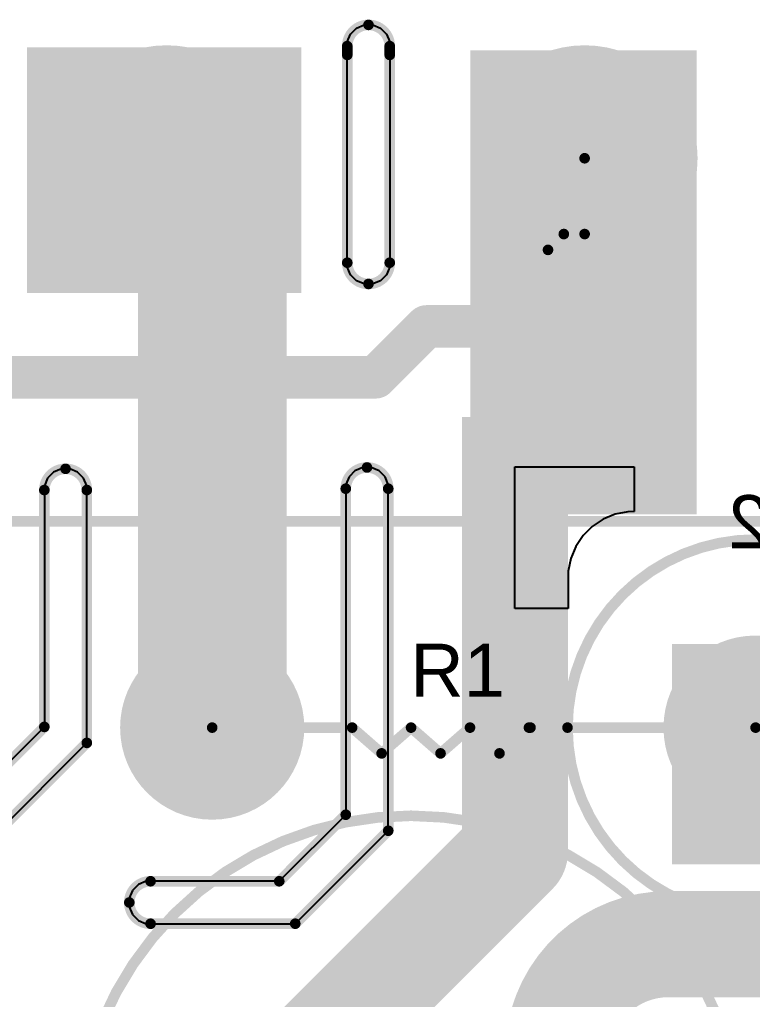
# Model space of a CAD drawing. Header units: millimetres. Extents: x -0.24 to 4.31, y -0.01 to 3.37.
# Drawn here: x 0.7804 to 1.1255, y 0.899 to 1.3605 of the extents above; entities that cross this region are included whole.
import ezdxf

# ---------------------------------------------------------------- set-up
doc = ezdxf.new("R2010")
doc.units = ezdxf.units.MM
doc.header["$MEASUREMENT"] = 0
for name, color, linetype in [('BottomLayer', 5, 'Continuous'), ('BottomOverlay', 54, 'Continuous'), ('BottomSolder', 6, 'Continuous'), ('Mechanical2', 216, 'Continuous'), ('MidLayer1', 16, 'Continuous'), ('MidLayer2', 76, 'Continuous'), ('MultiLayer', 9, 'Continuous'), ('PadHoleLayer', 156, 'Continuous'), ('TopLayer', 1, 'Continuous'), ('TopOverlay', 2, 'Continuous'), ('TopPaste', 8, 'Continuous'), ('TopSolder', 216, 'Continuous'), ('ViaHoleLayer', 16, 'Continuous')]:
    doc.layers.add(name, color=color, linetype=linetype)
doc.styles.add('Arial', font='', dxfattribs={"height": 0.2})
doc.styles.get('Arial').set_extended_font_data('Arial')

# ---------------------------------------------------------------- blocks, each defined once
blk = doc.blocks.new('MO2WS_VERTICAL_TYPE_7')
at = {"layer": 'BottomLayer'}
h = blk.add_hatch(color=5, dxfattribs=at)
edge = h.paths.add_edge_path()
edge.add_arc((0, 0), 0.03937, 0, 360)
h = blk.add_hatch(color=5, dxfattribs=at)
edge = h.paths.add_edge_path()
edge.add_arc((0.25591, 0), 0.03937, 0, 360)
at = {"layer": 'BottomSolder'}
h = blk.add_hatch(color=6, dxfattribs=at)
edge = h.paths.add_edge_path()
edge.add_arc((0, 0), 0.04337, 0, 360)
h = blk.add_hatch(color=6, dxfattribs=at)
edge = h.paths.add_edge_path()
edge.add_arc((0.25591, 0), 0.04337, 0, 360)
at = {"layer": 'MidLayer1'}
h = blk.add_hatch(color=16, dxfattribs=at)
edge = h.paths.add_edge_path()
edge.add_arc((0, 0), 0.03937, 0, 360)
h = blk.add_hatch(color=16, dxfattribs=at)
edge = h.paths.add_edge_path()
edge.add_arc((0.25591, 0), 0.03937, 0, 360)
at = {"layer": 'MidLayer2'}
h = blk.add_hatch(color=76, dxfattribs=at)
edge = h.paths.add_edge_path()
edge.add_arc((0, 0), 0.03937, 0, 360)
h = blk.add_hatch(color=76, dxfattribs=at)
edge = h.paths.add_edge_path()
edge.add_arc((0.25591, 0), 0.03937, 0, 360)
at = {"layer": 'MultiLayer'}
h = blk.add_hatch(color=9, dxfattribs=at)
edge = h.paths.add_edge_path()
edge.add_arc((0, 0), 0.03937, 0, 360)
h = blk.add_hatch(color=9, dxfattribs=at)
edge = h.paths.add_edge_path()
edge.add_arc((0.25591, 0), 0.03937, 0, 360)
at = {"layer": 'PadHoleLayer'}
h = blk.add_hatch(color=156, dxfattribs=at)
edge = h.paths.add_edge_path()
edge.add_arc((0, 0), 0.01969, 0, 360)
h = blk.add_hatch(color=156, dxfattribs=at)
edge = h.paths.add_edge_path()
edge.add_arc((0.25591, 0), 0.01969, 0, 360)
at = {"layer": 'TopLayer'}
h = blk.add_hatch(color=1, dxfattribs=at)
edge = h.paths.add_edge_path()
edge.add_arc((0, 0), 0.03937, 0, 360)
h = blk.add_hatch(color=1, dxfattribs=at)
edge = h.paths.add_edge_path()
edge.add_arc((0.25591, 0), 0.03937, 0, 360)
at = {"layer": 'TopSolder'}
h = blk.add_hatch(color=216, dxfattribs=at)
edge = h.paths.add_edge_path()
edge.add_arc((0, 0), 0.04337, 0, 360)
h = blk.add_hatch(color=216, dxfattribs=at)
edge = h.paths.add_edge_path()
edge.add_arc((0.25591, 0), 0.04337, 0, 360)
at = {"layer": 'TopOverlay'}
for points, const_width in [([(0.08858, 0, 1), (-0.08858, 0, 1)], 0.005), ([(0.11937, 0.01214, 1), (0.12187, 0.01214, 1)], 0.0025), ([(0.11937, 0.01214, 1), (0.12187, 0.01214, 1)], 0.0025), ([(0.14712, 0.01214, 1), (0.14962, 0.01214, 1)], 0.0025), ([(0.14712, 0.01214, 1), (0.14962, 0.01214, 1)], 0.0025), ([(0.17487, 0.01214, 1), (0.17737, 0.01214, 1)], 0.0025), ([(0.17487, 0.01214, 1), (0.17737, 0.01214, 1)], 0.0025), ([(-0.08983, 0, 1), (-0.08733, 0, 1)], 0.0025), ([(-0.00125, 0, 1), (0.00125, 0, 1)], 0.0025), ([(0.08733, 0, 1), (0.08983, 0, 1)], 0.0025), ([(0.10475, 0, 1), (0.10725, 0, 1)], 0.0025), ([(0.10549, 0, 1), (0.10799, 0, 1)], 0.0025), ([(0.13325, 0, 1), (0.13575, 0, 1)], 0.0025), ([(0.13325, 0, 1), (0.13575, 0, 1)], 0.0025), ([(0.161, 0, 1), (0.1635, 0, 1)], 0.0025), ([(0.161, 0, 1), (0.1635, 0, 1)], 0.0025), ([(0.18875, 0, 1), (0.19125, 0, 1)], 0.0025), ([(0.18875, 0, 1), (0.19125, 0, 1)], 0.0025), ([(0.25466, 0, 1), (0.25716, 0, 1)], 0.0025)]:
    blk.add_lwpolyline(points, format="xyb", close=True, dxfattribs=dict(at, const_width=const_width))
at = {"layer": 'TopOverlay', "const_width": 0.005}
for points in [[(0.12062, 0.01214), (0.10674, 0)], [(0.1345, 0), (0.12062, 0.01214)], [(0.14837, 0.01214), (0.1345, 0)], [(0.16225, 0), (0.14837, 0.01214)], [(0.17612, 0.01214), (0.16225, 0)], [(0.19, 0), (0.17612, 0.01214)], [(0.106, 0), (0, 0)], [(0.25591, 0), (0.19, 0)]]:
    blk.add_lwpolyline(points, dxfattribs=at)
blk = doc.blocks.new('6_8UF400V87EC0241_13')
at = {"layer": 'BottomLayer'}
blk.add_hatch(color=5, dxfattribs=at).paths.add_polyline_path([(-0.10866, 0.03937), (-0.02992, 0.03937), (-0.02992, -0.03937), (-0.10866, -0.03937)])
h = blk.add_hatch(color=5, dxfattribs=at)
edge = h.paths.add_edge_path()
edge.add_arc((0.06929, 0), 0.03937, 0, 360)
at = {"layer": 'BottomSolder'}
blk.add_hatch(color=6, dxfattribs=at).paths.add_polyline_path([(-0.11266, 0.04337), (-0.02592, 0.04337), (-0.02592, -0.04337), (-0.11266, -0.04337)])
h = blk.add_hatch(color=6, dxfattribs=at)
edge = h.paths.add_edge_path()
edge.add_arc((0.06929, 0), 0.04337, 0, 360)
at = {"layer": 'MidLayer1'}
blk.add_hatch(color=16, dxfattribs=at).paths.add_polyline_path([(-0.10866, 0.03937), (-0.02992, 0.03937), (-0.02992, -0.03937), (-0.10866, -0.03937)])
h = blk.add_hatch(color=16, dxfattribs=at)
edge = h.paths.add_edge_path()
edge.add_arc((0.06929, 0), 0.03937, 0, 360)
at = {"layer": 'MidLayer2'}
blk.add_hatch(color=76, dxfattribs=at).paths.add_polyline_path([(-0.10866, 0.03937), (-0.02992, 0.03937), (-0.02992, -0.03937), (-0.10866, -0.03937)])
h = blk.add_hatch(color=76, dxfattribs=at)
edge = h.paths.add_edge_path()
edge.add_arc((0.06929, 0), 0.03937, 0, 360)
at = {"layer": 'MultiLayer'}
blk.add_hatch(color=9, dxfattribs=at).paths.add_polyline_path([(-0.10866, 0.03937), (-0.02992, 0.03937), (-0.02992, -0.03937), (-0.10866, -0.03937)])
h = blk.add_hatch(color=9, dxfattribs=at)
edge = h.paths.add_edge_path()
edge.add_arc((0.06929, 0), 0.03937, 0, 360)
at = {"layer": 'PadHoleLayer'}
h = blk.add_hatch(color=156, dxfattribs=at)
edge = h.paths.add_edge_path()
edge.add_arc((-0.06929, 0), 0.01969, 0, 360)
h = blk.add_hatch(color=156, dxfattribs=at)
edge = h.paths.add_edge_path()
edge.add_arc((0.06929, 0), 0.01969, 0, 360)
at = {"layer": 'TopLayer'}
blk.add_hatch(color=1, dxfattribs=at).paths.add_polyline_path([(-0.10866, 0.03937), (-0.02992, 0.03937), (-0.02992, -0.03937), (-0.10866, -0.03937)])
h = blk.add_hatch(color=1, dxfattribs=at)
edge = h.paths.add_edge_path()
edge.add_arc((0.06929, 0), 0.03937, 0, 360)
at = {"layer": 'TopSolder'}
blk.add_hatch(color=216, dxfattribs=at).paths.add_polyline_path([(-0.11266, 0.04337), (-0.02592, 0.04337), (-0.02592, -0.04337), (-0.11266, -0.04337)])
h = blk.add_hatch(color=216, dxfattribs=at)
edge = h.paths.add_edge_path()
edge.add_arc((0.06929, 0), 0.04337, 0, 360)
at = {"layer": 'TopOverlay'}
for points, const_width in [([(0.15748, 0, 1), (-0.15748, 0, 1)], 0.005), ([(-0.07015, 0.06907, 1), (-0.06765, 0.06907, 1)], 0.0025), ([(-0.07915, 0.05807, 1), (-0.07665, 0.05807, 1)], 0.0025), ([(-0.06115, 0.05807, 1), (-0.05865, 0.05807, 1)], 0.0025), ([(-0.07015, 0.04807, 1), (-0.06765, 0.04807, 1)], 0.0025), ([(-0.15873, 0, 1), (-0.15623, 0, 1)], 0.0025), ([(0.15623, 0, 1), (0.15873, 0, 1)], 0.0025)]:
    blk.add_lwpolyline(points, format="xyb", close=True, dxfattribs=dict(at, const_width=const_width))
at = {"layer": 'TopOverlay', "const_width": 0.005}
for points in [[(-0.0689, 0.06907), (-0.0689, 0.04807)], [(-0.0599, 0.05807), (-0.0779, 0.05807)]]:
    blk.add_lwpolyline(points, dxfattribs=at)
blk = doc.blocks.new('WJ127_5_0_5P_32')
at = {"layer": 'BottomLayer'}
h = blk.add_hatch(color=5, dxfattribs=at)
edge = h.paths.add_edge_path()
edge.add_arc((-0.3937, 0), 0.04921, 0, 360)
h = blk.add_hatch(color=5, dxfattribs=at)
edge = h.paths.add_edge_path()
edge.add_arc((-0.19685, 0), 0.04921, 0, 360)
at = {"layer": 'BottomSolder'}
h = blk.add_hatch(color=6, dxfattribs=at)
edge = h.paths.add_edge_path()
edge.add_arc((-0.3937, 0), 0.05321, 0, 360)
h = blk.add_hatch(color=6, dxfattribs=at)
edge = h.paths.add_edge_path()
edge.add_arc((-0.19685, 0), 0.05321, 0, 360)
at = {"layer": 'MidLayer1'}
h = blk.add_hatch(color=16, dxfattribs=at)
edge = h.paths.add_edge_path()
edge.add_arc((-0.3937, 0), 0.04921, 0, 360)
h = blk.add_hatch(color=16, dxfattribs=at)
edge = h.paths.add_edge_path()
edge.add_arc((-0.19685, 0), 0.04921, 0, 360)
at = {"layer": 'MidLayer2'}
h = blk.add_hatch(color=76, dxfattribs=at)
edge = h.paths.add_edge_path()
edge.add_arc((-0.3937, 0), 0.04921, 0, 360)
h = blk.add_hatch(color=76, dxfattribs=at)
edge = h.paths.add_edge_path()
edge.add_arc((-0.19685, 0), 0.04921, 0, 360)
at = {"layer": 'MultiLayer'}
h = blk.add_hatch(color=9, dxfattribs=at)
edge = h.paths.add_edge_path()
edge.add_arc((-0.3937, 0), 0.04921, 0, 360)
h = blk.add_hatch(color=9, dxfattribs=at)
edge = h.paths.add_edge_path()
edge.add_arc((-0.19685, 0), 0.04921, 0, 360)
at = {"layer": 'PadHoleLayer'}
h = blk.add_hatch(color=156, dxfattribs=at)
edge = h.paths.add_edge_path()
edge.add_arc((-0.3937, 0), 0.02559, 0, 360)
h = blk.add_hatch(color=156, dxfattribs=at)
edge = h.paths.add_edge_path()
edge.add_arc((-0.19685, 0), 0.02559, 0, 360)
at = {"layer": 'TopLayer'}
h = blk.add_hatch(color=1, dxfattribs=at)
edge = h.paths.add_edge_path()
edge.add_arc((-0.3937, 0), 0.04921, 0, 360)
h = blk.add_hatch(color=1, dxfattribs=at)
edge = h.paths.add_edge_path()
edge.add_arc((-0.19685, 0), 0.04921, 0, 360)
at = {"layer": 'TopSolder'}
h = blk.add_hatch(color=216, dxfattribs=at)
edge = h.paths.add_edge_path()
edge.add_arc((-0.3937, 0), 0.05321, 0, 360)
h = blk.add_hatch(color=216, dxfattribs=at)
edge = h.paths.add_edge_path()
edge.add_arc((-0.19685, 0), 0.05321, 0, 360)
at = {"layer": 'TopOverlay', "const_width": 0.005}
blk.add_lwpolyline([(0.494, 0.171), (-0.512, 0.171)], dxfattribs=at)
blk = doc.blocks.new('N___T___P___35')
at = {"layer": 'TopLayer'}
for points in [[(-0.01505, -0.05382), (0.0185, -0.05382), (0.0185, 0.05268), (-0.01505, 0.05268)], [(-0.0275, -0.0125), (-0.0275, 0.0125), (-0.0095, 0.0125), (-0.0095, -0.0125)], [(0.0095, -0.0125), (0.0095, 0.0125), (0.0275, 0.0125), (0.0275, -0.0125)]]:
    blk.add_hatch(color=1, dxfattribs=at).paths.add_polyline_path(points)
at = {"layer": 'TopPaste'}
for points in [[(-0.0275, -0.0125), (-0.0275, 0.0125), (-0.0095, 0.0125), (-0.0095, -0.0125)], [(0.0095, -0.0125), (0.0095, 0.0125), (0.0275, 0.0125), (0.0275, -0.0125)]]:
    blk.add_hatch(color=8, dxfattribs=at).paths.add_polyline_path(points)

msp = doc.modelspace()

# ---------------------------------------------------------------- hatches: boundary and pattern name
at = {"layer": 'BottomLayer'}
for points in [[(0.78394, 1.23173), (0.913, 1.23173), (0.913, 1.34741), (0.78394, 1.34741)], [(0.98875, 1.129), (1.099, 1.129), (1.099, 1.17336), (0.98875, 1.17336)], [(1.08763, 0.96254), (1.27517, 0.96254), (1.27517, 1.06637), (1.08763, 1.06637)]]:
    msp.add_hatch(color=5, dxfattribs=at).paths.add_polyline_path(points)
h = msp.add_hatch(color=5, dxfattribs=at)
edge = h.paths.add_edge_path()
edge.add_arc((1.00368, 1.1498), 0.00787, 0, 360)
h = msp.add_hatch(color=5, dxfattribs=at)
edge = h.paths.add_edge_path()
edge.add_arc((1.02408, 1.1498), 0.00787, 0, 360)
h = msp.add_hatch(color=5, dxfattribs=at)
edge = h.paths.add_edge_path()
edge.add_arc((1.04448, 1.1498), 0.00787, 0, 360)
h = msp.add_hatch(color=5, dxfattribs=at)
edge = h.paths.add_edge_path()
edge.add_arc((1.06488, 1.1498), 0.00787, 0, 360)
h = msp.add_hatch(color=5, dxfattribs=at)
edge = h.paths.add_edge_path()
edge.add_arc((1.08528, 1.1498), 0.00787, 0, 360)
at = {"layer": 'MidLayer1'}
h = msp.add_hatch(color=16, dxfattribs=at)
edge = h.paths.add_edge_path()
edge.add_arc((1.00368, 1.1498), 0.00787, 0, 360)
h = msp.add_hatch(color=16, dxfattribs=at)
edge = h.paths.add_edge_path()
edge.add_arc((1.02408, 1.1498), 0.00787, 0, 360)
h = msp.add_hatch(color=16, dxfattribs=at)
edge = h.paths.add_edge_path()
edge.add_arc((1.04448, 1.1498), 0.00787, 0, 360)
h = msp.add_hatch(color=16, dxfattribs=at)
edge = h.paths.add_edge_path()
edge.add_arc((1.06488, 1.1498), 0.00787, 0, 360)
h = msp.add_hatch(color=16, dxfattribs=at)
edge = h.paths.add_edge_path()
edge.add_arc((1.08528, 1.1498), 0.00787, 0, 360)
at = {"layer": 'MidLayer2'}
h = msp.add_hatch(color=76, dxfattribs=at)
edge = h.paths.add_edge_path()
edge.add_arc((1.00368, 1.1498), 0.00787, 0, 360)
h = msp.add_hatch(color=76, dxfattribs=at)
edge = h.paths.add_edge_path()
edge.add_arc((1.02408, 1.1498), 0.00787, 0, 360)
h = msp.add_hatch(color=76, dxfattribs=at)
edge = h.paths.add_edge_path()
edge.add_arc((1.04448, 1.1498), 0.00787, 0, 360)
h = msp.add_hatch(color=76, dxfattribs=at)
edge = h.paths.add_edge_path()
edge.add_arc((1.06488, 1.1498), 0.00787, 0, 360)
h = msp.add_hatch(color=76, dxfattribs=at)
edge = h.paths.add_edge_path()
edge.add_arc((1.08528, 1.1498), 0.00787, 0, 360)
at = {"layer": 'TopLayer'}
for points in [[(0.99268, 1.2088), (1.09918, 1.2088), (1.09918, 1.34607), (0.99268, 1.34607)], [(0.99268, 1.12754), (1.09918, 1.12754), (1.09918, 1.193), (0.99268, 1.193)]]:
    msp.add_hatch(color=1, dxfattribs=at).paths.add_polyline_path(points)
h = msp.add_hatch(color=1, dxfattribs=at)
edge = h.paths.add_edge_path()
edge.add_arc((1.00368, 1.1498), 0.00787, 0, 360)
h = msp.add_hatch(color=1, dxfattribs=at)
edge = h.paths.add_edge_path()
edge.add_arc((1.02408, 1.1498), 0.00787, 0, 360)
h = msp.add_hatch(color=1, dxfattribs=at)
edge = h.paths.add_edge_path()
edge.add_arc((1.04448, 1.1498), 0.00787, 0, 360)
h = msp.add_hatch(color=1, dxfattribs=at)
edge = h.paths.add_edge_path()
edge.add_arc((1.06488, 1.1498), 0.00787, 0, 360)
h = msp.add_hatch(color=1, dxfattribs=at)
edge = h.paths.add_edge_path()
edge.add_arc((1.08528, 1.1498), 0.00787, 0, 360)
at = {"layer": 'ViaHoleLayer'}
h = msp.add_hatch(color=16, dxfattribs=at)
edge = h.paths.add_edge_path()
edge.add_arc((1.00368, 1.1498), 0.00394, 0, 360)
h = msp.add_hatch(color=16, dxfattribs=at)
edge = h.paths.add_edge_path()
edge.add_arc((1.02408, 1.1498), 0.00394, 0, 360)
h = msp.add_hatch(color=16, dxfattribs=at)
edge = h.paths.add_edge_path()
edge.add_arc((1.04448, 1.1498), 0.00394, 0, 360)
h = msp.add_hatch(color=16, dxfattribs=at)
edge = h.paths.add_edge_path()
edge.add_arc((1.06488, 1.1498), 0.00394, 0, 360)
h = msp.add_hatch(color=16, dxfattribs=at)
edge = h.paths.add_edge_path()
edge.add_arc((1.08528, 1.1498), 0.00394, 0, 360)

# ---------------------------------------------------------------- linework, layer by layer
at = {"layer": 'BottomLayer'}
for p, q in [((1.01367, 1.08312), (1.01367, 1.1498)), ((1.01367, 1.1498), (1.06976, 1.1498)), ((1.06976, 1.1498), (1.06976, 1.12913)), ((1.06083, 1.12751), (1.05517, 1.12516)), ((1.06683, 1.1287), (1.06083, 1.12751)), ((1.0699, 1.12885), (1.06683, 1.1287)), ((1.06976, 1.12913), (1.0699, 1.12885)), ((1.05008, 1.12176), (1.04575, 1.11743)), ((1.05517, 1.12516), (1.05008, 1.12176)), ((1.04575, 1.11743), (1.04235, 1.11234)), ((1.04235, 1.11234), (1.04, 1.10668)), ((1.04, 1.10668), (1.03881, 1.10068)), ((1.03881, 1.10068), (1.03866, 1.09761)), ((1.03866, 1.09761), (1.03866, 1.09761)), ((1.03866, 1.09761), (1.03866, 1.08312)), ((1.03866, 1.08312), (1.01367, 1.08312))]:
    msp.add_line(p, q, dxfattribs=at)
for points, const_width in [([(0.84963, 1.29519), (0.8589, 1.28592)], 0.05), ([(0.87109, 1.027), (0.87109, 1.24169)], 0.07), ([(1.01367, 0.96867), (1.01367, 1.1478)], 0.05), ([(0.90092, 0.85592), (1.01367, 0.96867)], 0.05)]:
    msp.add_lwpolyline(points, dxfattribs=dict(at, const_width=const_width))
for points, const_width in [([(0.83713, 1.29519, 1), (0.86213, 1.29519, 1)], 0.025), ([(0.8464, 1.28592, 1), (0.8714, 1.28592, 1)], 0.025), ([(0.85359, 1.24169, 1), (0.88859, 1.24169, 1)], 0.035), ([(1.00117, 1.1478, 1), (1.02617, 1.1478, 1)], 0.025), ([(0.85359, 1.027, 1), (0.88859, 1.027, 1)], 0.035), ([(1.00117, 0.96867, 1), (1.02617, 0.96867, 1)], 0.025), ([(1.00117, 0.96867, 1), (1.02617, 0.96867, 1)], 0.025)]:
    msp.add_lwpolyline(points, format="xyb", close=True, dxfattribs=dict(at, const_width=const_width))
at = {"layer": 'BottomSolder', "const_width": 0.025}
msp.add_lwpolyline([(0.871, 1.278), (0.87109, 1.027)], dxfattribs=at)
at = {"layer": 'BottomSolder', "const_width": 0.0125}
for points in [[(0.86475, 1.278, 1), (0.87725, 1.278, 1)], [(0.86484, 1.027, 1), (0.87734, 1.027, 1)]]:
    msp.add_lwpolyline(points, format="xyb", close=True, dxfattribs=at)
at = {"layer": 'Mechanical2', "const_width": 0.005}
for points in [[(0.9347, 1.348, -0.414214), (0.9447, 1.358)], [(0.9447, 1.358, -0.414214), (0.9547, 1.348)], [(0.9447, 1.23598, -0.414214), (0.9347, 1.24598)], [(0.9547, 1.24598, -0.414214), (0.9447, 1.23598)], [(0.79204, 1.1389, -0.414214), (0.80204, 1.1489)], [(0.80204, 1.1489, -0.414214), (0.81204, 1.1389)], [(0.934, 1.13954, -0.414214), (0.944, 1.14954)], [(0.944, 1.14954, -0.414214), (0.954, 1.13954)], [(0.83206, 0.94463, -0.414214), (0.84206, 0.95463)], [(0.84206, 0.93463, -0.414214), (0.83206, 0.94463)]]:
    msp.add_lwpolyline(points, format="xyb", dxfattribs=at)
at = {"layer": 'Mechanical2', "const_width": 0.0025}
for points in [[(0.94345, 1.358, 1), (0.94595, 1.358, 1)], [(0.94345, 1.358, 1), (0.94595, 1.358, 1)], [(0.93345, 1.348, 1), (0.93595, 1.348, 1)], [(0.93345, 1.348, 1), (0.93595, 1.348, 1)], [(0.95345, 1.348, 1), (0.95595, 1.348, 1)], [(0.95345, 1.348, 1), (0.95595, 1.348, 1)], [(0.93345, 1.34386, 1), (0.93595, 1.34386, 1)], [(0.93345, 1.34386, 1), (0.93595, 1.34386, 1)], [(0.95345, 1.34386, 1), (0.95595, 1.34386, 1)], [(0.95345, 1.34386, 1), (0.95595, 1.34386, 1)], [(0.93345, 1.24598, 1), (0.93595, 1.24598, 1)], [(0.93345, 1.24598, 1), (0.93595, 1.24598, 1)], [(0.95345, 1.24598, 1), (0.95595, 1.24598, 1)], [(0.95345, 1.24598, 1), (0.95595, 1.24598, 1)], [(0.94345, 1.23598, 1), (0.94595, 1.23598, 1)], [(0.94345, 1.23598, 1), (0.94595, 1.23598, 1)], [(0.80079, 1.1489, 1), (0.80329, 1.1489, 1)], [(0.80079, 1.1489, 1), (0.80329, 1.1489, 1)], [(0.94275, 1.14954, 1), (0.94525, 1.14954, 1)], [(0.94275, 1.14954, 1), (0.94525, 1.14954, 1)], [(0.79079, 1.1389, 1), (0.79329, 1.1389, 1)], [(0.79079, 1.1389, 1), (0.79329, 1.1389, 1)], [(0.81079, 1.1389, 1), (0.81329, 1.1389, 1)], [(0.81079, 1.1389, 1), (0.81329, 1.1389, 1)], [(0.93275, 1.13954, 1), (0.93525, 1.13954, 1)], [(0.93275, 1.13954, 1), (0.93525, 1.13954, 1)], [(0.95275, 1.13954, 1), (0.95525, 1.13954, 1)], [(0.95275, 1.13954, 1), (0.95525, 1.13954, 1)], [(0.79079, 1.02733, 1), (0.79329, 1.02733, 1)], [(0.79079, 1.02733, 1), (0.79329, 1.02733, 1)], [(0.81079, 1.0198, 1), (0.81329, 1.0198, 1)], [(0.81079, 1.0198, 1), (0.81329, 1.0198, 1)], [(0.93275, 0.98597, 1), (0.93525, 0.98597, 1)], [(0.93275, 0.98597, 1), (0.93525, 0.98597, 1)], [(0.95275, 0.97843, 1), (0.95525, 0.97843, 1)], [(0.95275, 0.97843, 1), (0.95525, 0.97843, 1)], [(0.84081, 0.95463, 1), (0.84331, 0.95463, 1)], [(0.84081, 0.95463, 1), (0.84331, 0.95463, 1)], [(0.90142, 0.95463, 1), (0.90392, 0.95463, 1)], [(0.90142, 0.95463, 1), (0.90392, 0.95463, 1)], [(0.83081, 0.94463, 1), (0.83331, 0.94463, 1)], [(0.83081, 0.94463, 1), (0.83331, 0.94463, 1)], [(0.84081, 0.93463, 1), (0.84331, 0.93463, 1)], [(0.84081, 0.93463, 1), (0.84331, 0.93463, 1)], [(0.90895, 0.93463, 1), (0.91145, 0.93463, 1)], [(0.90895, 0.93463, 1), (0.91145, 0.93463, 1)]]:
    msp.add_lwpolyline(points, format="xyb", close=True, dxfattribs=at)
at = {"layer": 'Mechanical2', "const_width": 0.005}
for points in [[(0.9347, 1.34386), (0.9347, 1.348)], [(0.9547, 1.34386), (0.9547, 1.348)], [(0.9347, 1.24598), (0.9347, 1.34386)], [(0.9547, 1.24598), (0.9547, 1.34386)], [(0.79204, 1.02733), (0.79204, 1.1389)], [(0.81204, 1.0198), (0.81204, 1.1389)], [(0.934, 0.98597), (0.934, 1.13954)], [(0.954, 0.97843), (0.954, 1.13954)], [(0.76071, 0.996), (0.79204, 1.02733)], [(0.76824, 0.976), (0.81204, 1.0198)], [(0.90267, 0.95463), (0.934, 0.98597)], [(0.9102, 0.93463), (0.954, 0.97843)], [(0.84206, 0.95463), (0.90267, 0.95463)], [(0.84206, 0.93463), (0.9102, 0.93463)]]:
    msp.add_lwpolyline(points, dxfattribs=at)
at = {"layer": 'MultiLayer'}
for p, q in [((0.93904, 1.35648), (0.94271, 1.358)), ((0.94271, 1.358), (0.9447, 1.358)), ((0.9447, 1.358), (0.94669, 1.358)), ((0.94669, 1.358), (0.95037, 1.35648)), ((0.9347, 1.34999), (0.93622, 1.35366)), ((0.93622, 1.35366), (0.93904, 1.35648)), ((0.95037, 1.35648), (0.95318, 1.35366)), ((0.95318, 1.35366), (0.9547, 1.34999)), ((0.9347, 1.348), (0.9347, 1.34999)), ((0.9347, 1.24598), (0.9347, 1.348)), ((0.9547, 1.34999), (0.9547, 1.348)), ((0.9547, 1.348), (0.9547, 1.348)), ((0.9547, 1.348), (0.9547, 1.24598)), ((0.9347, 1.24399), (0.9347, 1.24598)), ((0.9347, 1.24598), (0.9347, 1.24598)), ((0.93622, 1.24031), (0.9347, 1.24399)), ((0.9547, 1.24399), (0.95318, 1.24031)), ((0.9547, 1.24598), (0.9547, 1.24399)), ((0.93904, 1.2375), (0.93622, 1.24031)), ((0.94271, 1.23598), (0.93904, 1.2375)), ((0.95037, 1.2375), (0.94669, 1.23598)), ((0.95318, 1.24031), (0.95037, 1.2375)), ((0.9447, 1.23598), (0.94271, 1.23598)), ((0.9447, 1.23598), (0.9447, 1.23598)), ((0.94669, 1.23598), (0.9447, 1.23598)), ((0.94201, 1.14954), (0.93834, 1.14801)), ((0.944, 1.14954), (0.94201, 1.14954)), ((0.94599, 1.14954), (0.944, 1.14954)), ((0.94966, 1.14801), (0.94599, 1.14954)), ((0.79638, 1.14738), (0.79356, 1.14457)), ((0.80005, 1.1489), (0.79638, 1.14738)), ((0.80204, 1.1489), (0.80005, 1.1489)), ((0.80403, 1.1489), (0.80204, 1.1489)), ((0.8077, 1.14738), (0.80403, 1.1489)), ((0.81052, 1.14457), (0.8077, 1.14738)), ((0.93552, 1.1452), (0.934, 1.14153)), ((0.93834, 1.14801), (0.93552, 1.1452)), ((0.95248, 1.1452), (0.94966, 1.14801)), ((0.954, 1.14153), (0.95248, 1.1452)), ((0.79356, 1.14457), (0.79204, 1.14089)), ((0.79204, 1.14089), (0.79204, 1.1389)), ((0.81204, 1.14089), (0.81052, 1.14457)), ((0.81204, 1.1389), (0.81204, 1.14089)), ((0.934, 1.14153), (0.934, 1.13954)), ((0.954, 1.13954), (0.954, 1.14153)), ((0.79204, 1.1389), (0.79204, 1.1389)), ((0.79204, 1.1389), (0.79204, 1.02733)), ((0.81204, 1.0198), (0.81204, 1.1389)), ((0.934, 1.13954), (0.934, 1.13954)), ((0.934, 1.13954), (0.934, 0.98597)), ((0.954, 0.97843), (0.954, 1.13954)), ((0.79204, 1.02733), (0.76071, 0.996)), ((0.76824, 0.976), (0.81204, 1.0198)), ((0.934, 0.98597), (0.90267, 0.95463)), ((0.9102, 0.93463), (0.954, 0.97843)), ((0.8364, 0.95311), (0.83359, 0.9503)), ((0.84007, 0.95463), (0.8364, 0.95311)), ((0.84206, 0.95463), (0.84007, 0.95463)), ((0.90267, 0.95463), (0.84206, 0.95463)), ((0.83359, 0.9503), (0.83206, 0.94662)), ((0.83206, 0.94662), (0.83206, 0.94463)), ((0.83206, 0.94463), (0.83206, 0.94463)), ((0.83206, 0.94463), (0.83206, 0.94264)), ((0.83206, 0.94264), (0.83359, 0.93897)), ((0.83359, 0.93897), (0.8364, 0.93615)), ((0.8364, 0.93615), (0.84007, 0.93463)), ((0.84007, 0.93463), (0.84206, 0.93463)), ((0.84206, 0.93463), (0.84206, 0.93463)), ((0.84206, 0.93463), (0.9102, 0.93463))]:
    msp.add_line(p, q, dxfattribs=at)
at = {"layer": 'TopLayer'}
for points, const_width in [([(1.04648, 1.25948), (1.04648, 1.29519)], 0.005), ([(1.0287, 1.27743), (1.04593, 1.27743)], 0.02), ([(1.02923, 1.25203), (1.03668, 1.25948)], 0.005), ([(1.03668, 1.25948), (1.04648, 1.25948)], 0.005), ([(0.94805, 1.192), (0.97205, 1.216)], 0.02), ([(0.97205, 1.216), (1.01168, 1.216)], 0.02), ([(0.204, 1.192), (0.94805, 1.192)], 0.02), ([(1.0858, 0.925), (1.18, 0.925)], 0.05)]:
    msp.add_lwpolyline(points, dxfattribs=dict(at, const_width=const_width))
for points, const_width in [([(1.04523, 1.29519, 1), (1.04773, 1.29519, 1)], 0.0025), ([(1.0237, 1.27743, 1), (1.0337, 1.27743, 1)], 0.01), ([(1.04093, 1.27743, 1), (1.05093, 1.27743, 1)], 0.01), ([(1.03543, 1.25948, 1), (1.03793, 1.25948, 1)], 0.0025), ([(1.03543, 1.25948, 1), (1.03793, 1.25948, 1)], 0.0025), ([(1.04523, 1.25948, 1), (1.04773, 1.25948, 1)], 0.0025), ([(1.04523, 1.25948, 1), (1.04773, 1.25948, 1)], 0.0025), ([(1.02798, 1.25203, 1), (1.03048, 1.25203, 1)], 0.0025), ([(0.96705, 1.216, 1), (0.97705, 1.216, 1)], 0.01), ([(0.96705, 1.216, 1), (0.97705, 1.216, 1)], 0.01), ([(1.00668, 1.216, 1), (1.01668, 1.216, 1)], 0.01), ([(0.94305, 1.192, 1), (0.95305, 1.192, 1)], 0.01), ([(0.94305, 1.192, 1), (0.95305, 1.192, 1)], 0.01), ([(1.0733, 0.925, 1), (1.0983, 0.925, 1)], 0.025), ([(1.0733, 0.925, 1), (1.0983, 0.925, 1)], 0.025)]:
    msp.add_lwpolyline(points, format="xyb", close=True, dxfattribs=dict(at, const_width=const_width))
at = {"layer": 'TopLayer', "const_width": 0.05}
msp.add_lwpolyline([(1.034, 0.8732, -0.414214), (1.0858, 0.925)], format="xyb", dxfattribs=at)

# ---------------------------------------------------------------- block references
for name, p, rotation in [('WJ127_5_0_5P_32', (0.65278, 1.29519), 180), ('N___T___P___35', (1.0465, 1.2025), 270), ('MO2WS_VERTICAL_TYPE_7', (1.127, 1.027), 180), ('6_8UF400V87EC0241_13', (0.96471, 0.828), 180)]:
    msp.add_blockref(name, p, dxfattribs=dict(rotation=rotation))

# ---------------------------------------------------------------- texts
at = {"layer": 'BottomOverlay', "style": 'Arial', "text_generation_flag": 2}
msp.add_text('D2', height=0.025, dxfattribs=at).set_placement((1.15883, 1.1115))
at = {"layer": 'TopOverlay', "style": 'Arial'}
msp.add_text('R1', height=0.025, dxfattribs=at).set_placement((0.96434, 1.0415))

doc.saveas('drawing.dxf')
